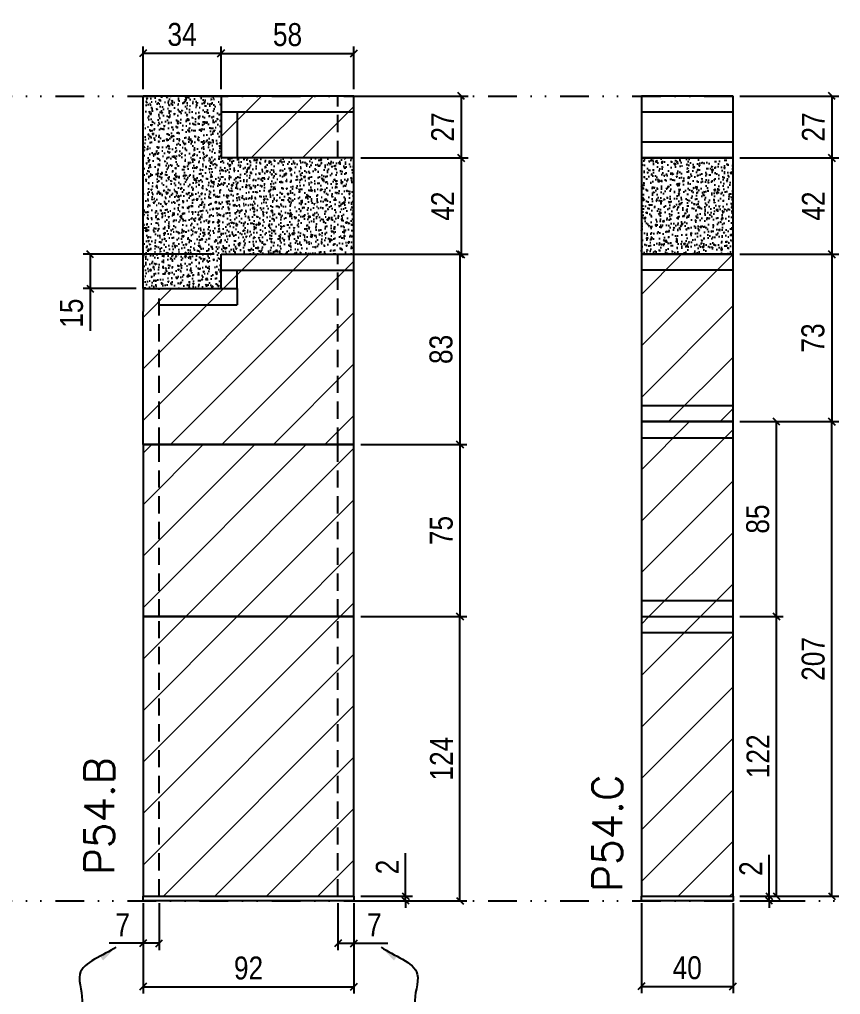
# Model space of a CAD drawing. Extents: x 28748 to 35002, y 14885 to 43501.
# Drawn here: x 34339.2 to 34697.4, y 33612.6 to 34037.8 of the extents above; entities that cross this region are included whole.
import ezdxf

# ---------------------------------------------------------------- set-up
doc = ezdxf.new("R2010")
doc.units = 0
doc.linetypes.add('DIVIDE2', pattern=[0.625, 0.25, -0.125, 0, -0.125, 0, -0.125])
doc.linetypes.add('HIDDEN', pattern=[0.375, 0.25, -0.125])
for name, color, linetype in [('COTA', 241, 'Continuous'), ('Nível', 160, 'Continuous'), ('Painéis', 200, 'Continuous'), ('SARR_2.2x7', 40, 'Continuous'), ('Sarrafo de Pressão', 42, 'HIDDEN')]:
    doc.layers.add(name, color=color, linetype=linetype)
doc.layers.add('Hachura', color=251, linetype='Continuous', lineweight=9)
doc.layers.add('Texto Seção', color=7, linetype='Continuous', lineweight=15)
doc.styles.add('COTA TECNICA', font='techl___.ttf', dxfattribs={"height": 10})
doc.styles.add('COTA TECNICA-50', font='techl___.ttf', dxfattribs={"height": 10})
doc.styles.add('REGUA-120', font='ROMANS.shx', dxfattribs={"height": 15})
doc.styles.get("Standard").update_dxf_attribs({"font": 'arial.ttf'})
doc.dimstyles.new('COTA PAINEL-50', dxfattribs={"dimtxt": 10, "dimasz": 3, "dimexe": 3, "dimexo": 3, "dimgap": 3, "dimtad": 1, "dimdec": 1, "dimzin": 12, "dimdsep": 46, "dimtxsty": 'COTA TECNICA-50', "dimblk1": 'OBLIQUE', "dimblk2": 'OBLIQUE', "dimsah": 1, "dimcen": 0.9, "dimclrd": 4, "dimclre": 4, "dimclrt": 240, "dimadec": 1, "dimazin": 3, "dimtfac": 1, "dimtdec": 1, "dimtmove": 0, "dimatfit": 3, "dimfxl": 1, "dimtolj": 1, "dimtzin": 12, "dimarcsym": 0})
doc.dimstyles.new('PAINEL', dxfattribs={"dimtxt": 10, "dimasz": 3, "dimexe": 3, "dimexo": 3, "dimgap": 3, "dimtad": 1, "dimdec": 1, "dimzin": 12, "dimdsep": 46, "dimtxsty": 'COTA TECNICA', "dimblk1": 'OBLIQUE', "dimblk2": 'OBLIQUE', "dimsah": 1, "dimcen": 0.9, "dimclrd": 4, "dimclre": 4, "dimclrt": 240, "dimadec": 1, "dimazin": 3, "dimtfac": 1, "dimtdec": 1, "dimtmove": 0, "dimatfit": 3, "dimfxl": 1, "dimtolj": 1, "dimtzin": 12, "dimarcsym": 0})
doc.dimstyles.get("Standard").update_dxf_attribs({"dimtxt": 0.18, "dimasz": 0.18, "dimexe": 0.18, "dimexo": 0.0625, "dimgap": 0.09, "dimtad": 0, "dimtih": 1, "dimtoh": 1, "dimdec": 4, "dimzin": 0, "dimdsep": 46, "dimtxsty": 'Standard', "dimcen": 0.09, "dimadec": 0, "dimazin": 0, "dimtfac": 1, "dimtdec": 4, "dimtofl": 0, "dimtmove": 0, "dimatfit": 3, "dimfxl": 1, "dimtolj": 1, "dimtzin": 0, "dimarcsym": 0})
pattern_1 = [(45, (-97094.607, 8260.539), (-11.2253202, 11.2253202), [])]
pattern_2 = [(45, (283.23, 0), (-11.22532, 11.22532), [])]

# ---------------------------------------------------------------- blocks, each defined once
blk = doc.blocks.new('_Oblique')
at = {"color": 0, "linetype": 'ByBlock', "lineweight": -2}
blk.add_line((-0.5, -0.5), (0.5, 0.5), dxfattribs=at)
blk = doc.blocks.new('*D1370')
at = {"layer": 'COTA', "color": 4, "lineweight": -2, "transparency": 16777216}
for p, q in [((34393.13, 33652.43), (34393.13, 33612.97)), ((34485.13, 33652.43), (34485.13, 33612.97)), ((34393.13, 33615.97), (34485.13, 33615.97))]:
    blk.add_line(p, q, dxfattribs=at)
at = {"layer": 'Defpoints', "color": 0, "transparency": 16777216}
for p in [(34393.13, 33655.43), (34485.13, 33655.43), (34485.13, 33615.97)]:
    blk.add_point(p, dxfattribs=at)
at = {"layer": 'COTA', "color": 4, "lineweight": -2, "transparency": 16777216, "xscale": 3, "yscale": 3, "zscale": 3, "rotation": 180}
blk.add_blockref('_Oblique', (34393.13, 33615.97), dxfattribs=at)
at = {"layer": 'COTA', "color": 4, "lineweight": -2, "transparency": 16777216, "xscale": 3, "yscale": 3, "zscale": 3}
blk.add_blockref('_Oblique', (34485.13, 33615.97), dxfattribs=at)
at = {"layer": 'COTA', "color": 240, "transparency": 16777216, "insert": (34439.13, 33624.06), "char_height": 10, "attachment_point": 5, "style": 'COTA TECNICA'}
blk.add_mtext('\\A1;92', dxfattribs=at)
blk = doc.blocks.new('*D1371')
at = {"layer": 'COTA', "color": 4, "lineweight": -2, "transparency": 16777216}
for p, q in [((34400.13, 33652.43), (34400.13, 33631.92)), ((34393.13, 33650.43), (34393.13, 33631.92)), ((34393.13, 33634.92), (34378.4, 33634.92)), ((34400.13, 33634.92), (34393.13, 33634.92))]:
    blk.add_line(p, q, dxfattribs=at)
at = {"layer": 'Defpoints', "color": 0, "transparency": 16777216}
for p in [(34393.13, 33653.43), (34400.13, 33655.43), (34393.13, 33634.92)]:
    blk.add_point(p, dxfattribs=at)
at = {"layer": 'COTA', "color": 4, "lineweight": -2, "transparency": 16777216, "xscale": 3, "yscale": 3, "zscale": 3, "rotation": 180}
blk.add_blockref('_Oblique', (34393.13, 33634.92), dxfattribs=at)
at = {"layer": 'COTA', "color": 4, "lineweight": -2, "transparency": 16777216, "xscale": 3, "yscale": 3, "zscale": 3}
blk.add_blockref('_Oblique', (34400.13, 33634.92), dxfattribs=at)
at = {"layer": 'COTA', "color": 240, "transparency": 16777216, "insert": (34384.27, 33642.99), "char_height": 10, "attachment_point": 5, "style": 'COTA TECNICA-50'}
blk.add_mtext('\\A1;7', dxfattribs=at)
blk = doc.blocks.new('*D1372')
at = {"layer": 'COTA', "color": 4, "lineweight": -2, "transparency": 16777216}
for p, q in [((34478.13, 33652.43), (34478.13, 33631.92)), ((34485.13, 33650.43), (34485.13, 33631.92)), ((34478.13, 33634.92), (34485.13, 33634.92)), ((34485.13, 33634.92), (34499.86, 33634.92))]:
    blk.add_line(p, q, dxfattribs=at)
at = {"layer": 'Defpoints', "color": 0, "transparency": 16777216}
for p in [(34478.13, 33655.43), (34485.13, 33653.43), (34485.13, 33634.92)]:
    blk.add_point(p, dxfattribs=at)
at = {"layer": 'COTA', "color": 4, "lineweight": -2, "transparency": 16777216, "xscale": 3, "yscale": 3, "zscale": 3, "rotation": 180}
blk.add_blockref('_Oblique', (34478.13, 33634.92), dxfattribs=at)
at = {"layer": 'COTA', "color": 4, "lineweight": -2, "transparency": 16777216, "xscale": 3, "yscale": 3, "zscale": 3}
blk.add_blockref('_Oblique', (34485.13, 33634.92), dxfattribs=at)
at = {"layer": 'COTA', "color": 240, "transparency": 16777216, "insert": (34494, 33642.99), "char_height": 10, "attachment_point": 5, "style": 'COTA TECNICA-50'}
blk.add_mtext('\\A1;7', dxfattribs=at)
blk = doc.blocks.new('*D1373')
at = {"layer": 'COTA', "color": 4, "lineweight": -2, "transparency": 16777216}
for p, q in [((34488.13, 33777.43), (34534.37, 33777.43)), ((34531.37, 33653.43), (34531.37, 33777.43)), ((34488.13, 33653.43), (34534.37, 33653.43))]:
    blk.add_line(p, q, dxfattribs=at)
at = {"layer": 'Defpoints', "color": 0, "transparency": 16777216}
for p in [(34485.13, 33777.43), (34531.37, 33777.43), (34485.13, 33653.43)]:
    blk.add_point(p, dxfattribs=at)
at = {"layer": 'COTA', "color": 4, "lineweight": -2, "transparency": 16777216, "xscale": 3, "yscale": 3, "zscale": 3}
for p, rotation in [((34531.37, 33777.43), 90), ((34531.37, 33653.43), 270)]:
    blk.add_blockref('_Oblique', p, dxfattribs=dict(at, rotation=rotation))
at = {"layer": 'COTA', "color": 240, "transparency": 16777216, "insert": (34523.3, 33715.43), "char_height": 10, "attachment_point": 5, "rotation": 90, "style": 'COTA TECNICA-50'}
blk.add_mtext('\\A1;124', dxfattribs=at)
blk = doc.blocks.new('*D1374')
at = {"layer": 'COTA', "color": 4, "lineweight": -2, "transparency": 16777216}
for p, q in [((34507.66, 33655.43), (34507.66, 33674.23)), ((34488.13, 33655.43), (34510.66, 33655.43)), ((34488.13, 33653.43), (34510.66, 33653.43)), ((34507.66, 33653.43), (34507.66, 33655.43)), ((34507.66, 33653.43), (34507.66, 33650.43))]:
    blk.add_line(p, q, dxfattribs=at)
at = {"layer": 'Defpoints', "color": 0, "transparency": 16777216}
for p in [(34485.13, 33655.43), (34485.13, 33653.43), (34507.66, 33653.43)]:
    blk.add_point(p, dxfattribs=at)
at = {"layer": 'COTA', "color": 4, "lineweight": -2, "transparency": 16777216, "xscale": 3, "yscale": 3, "zscale": 3}
for p, rotation in [((34507.66, 33655.43), 270), ((34507.66, 33653.43), 90)]:
    blk.add_blockref('_Oblique', p, dxfattribs=dict(at, rotation=rotation))
at = {"layer": 'COTA', "color": 240, "transparency": 16777216, "insert": (34499.66, 33668.17), "char_height": 10, "attachment_point": 5, "rotation": 90, "style": 'COTA TECNICA-50'}
blk.add_mtext('\\A1;2', dxfattribs=at)
blk = doc.blocks.new('*D1375')
at = {"layer": 'COTA', "color": 4, "linetype": 'ByBlock', "lineweight": -2, "transparency": 16777216}
for p, q in [((34488.13, 33852.43), (34534.37, 33852.43)), ((34531.37, 33852.43), (34531.37, 33777.43)), ((34488.13, 33777.43), (34534.37, 33777.43))]:
    blk.add_line(p, q, dxfattribs=at)
at = {"layer": 'Defpoints', "color": 0, "linetype": 'ByBlock', "transparency": 16777216}
for p in [(34485.13, 33852.43), (34485.13, 33777.43), (34531.37, 33777.43)]:
    blk.add_point(p, dxfattribs=at)
at = {"layer": 'COTA', "color": 4, "linetype": 'ByBlock', "lineweight": -2, "transparency": 16777216, "xscale": 3, "yscale": 3, "zscale": 3}
for p, rotation in [((34531.37, 33852.43), 90), ((34531.37, 33777.43), 270)]:
    blk.add_blockref('_Oblique', p, dxfattribs=dict(at, rotation=rotation))
at = {"layer": 'COTA', "color": 240, "linetype": 'ByBlock', "transparency": 16777216, "insert": (34523.26, 33814.93), "char_height": 10, "attachment_point": 5, "rotation": 90, "style": 'COTA TECNICA'}
blk.add_mtext('\\A1;75', dxfattribs=at)
blk = doc.blocks.new('*D1286')
at = {"layer": 'COTA', "color": 4, "lineweight": -2, "transparency": 16777216}
for p, q in [((34610.5, 33652.43), (34610.5, 33613.08)), ((34650.5, 33652.43), (34650.5, 33613.08)), ((34610.5, 33616.08), (34650.5, 33616.08))]:
    blk.add_line(p, q, dxfattribs=at)
at = {"layer": 'Defpoints', "color": 0, "transparency": 16777216}
for p in [(34610.5, 33655.43), (34650.5, 33655.43), (34650.5, 33616.08)]:
    blk.add_point(p, dxfattribs=at)
at = {"layer": 'COTA', "color": 4, "lineweight": -2, "transparency": 16777216, "xscale": 3, "yscale": 3, "zscale": 3, "rotation": 180}
blk.add_blockref('_Oblique', (34610.5, 33616.08), dxfattribs=at)
at = {"layer": 'COTA', "color": 4, "lineweight": -2, "transparency": 16777216, "xscale": 3, "yscale": 3, "zscale": 3}
blk.add_blockref('_Oblique', (34650.5, 33616.08), dxfattribs=at)
at = {"layer": 'COTA', "color": 240, "transparency": 16777216, "insert": (34630.5, 33624.18), "char_height": 10, "attachment_point": 5, "style": 'COTA TECNICA'}
blk.add_mtext('\\A1;40', dxfattribs=at)
blk = doc.blocks.new('*D1287')
at = {"layer": 'COTA', "color": 4, "lineweight": -2, "transparency": 16777216}
for p, q in [((34666.24, 33655.43), (34666.24, 33673.54)), ((34653.5, 33655.43), (34669.24, 33655.43)), ((34653.5, 33653.43), (34669.24, 33653.43)), ((34666.24, 33653.43), (34666.24, 33655.43)), ((34666.24, 33653.43), (34666.24, 33650.43))]:
    blk.add_line(p, q, dxfattribs=at)
at = {"layer": 'Defpoints', "color": 0, "transparency": 16777216}
for p in [(34650.5, 33655.43), (34650.5, 33653.43), (34666.24, 33655.43)]:
    blk.add_point(p, dxfattribs=at)
at = {"layer": 'COTA', "color": 4, "lineweight": -2, "transparency": 16777216, "xscale": 3, "yscale": 3, "zscale": 3}
for p, rotation in [((34666.24, 33655.43), 270), ((34666.24, 33653.43), 90)]:
    blk.add_blockref('_Oblique', p, dxfattribs=dict(at, rotation=rotation))
at = {"layer": 'COTA', "color": 240, "transparency": 16777216, "insert": (34658.24, 33667.48), "char_height": 10, "attachment_point": 5, "rotation": 90, "style": 'COTA TECNICA-50'}
blk.add_mtext('\\A1;2', dxfattribs=at)
blk = doc.blocks.new('*D2085')
at = {"layer": 'COTA', "color": 4, "linetype": 'ByBlock', "lineweight": -2, "transparency": 16777216}
for p, q in [((34653.5, 33862.43), (34696.59, 33862.43)), ((34693.59, 33655.43), (34693.59, 33862.43)), ((34653.5, 33655.43), (34696.59, 33655.43))]:
    blk.add_line(p, q, dxfattribs=at)
at = {"layer": 'Defpoints', "color": 0, "linetype": 'ByBlock', "transparency": 16777216}
for p in [(34650.5, 33862.43), (34693.59, 33862.43), (34650.5, 33655.43)]:
    blk.add_point(p, dxfattribs=at)
at = {"layer": 'COTA', "color": 4, "linetype": 'ByBlock', "lineweight": -2, "transparency": 16777216, "xscale": 3, "yscale": 3, "zscale": 3}
for p, rotation in [((34693.59, 33862.43), 90), ((34693.59, 33655.43), 270)]:
    blk.add_blockref('_Oblique', p, dxfattribs=dict(at, rotation=rotation))
at = {"layer": 'COTA', "color": 240, "linetype": 'ByBlock', "transparency": 16777216, "insert": (34685.48, 33758.93), "char_height": 10, "attachment_point": 5, "rotation": 90, "style": 'COTA TECNICA'}
blk.add_mtext('\\A1;207', dxfattribs=at)
blk = doc.blocks.new('*D2086')
at = {"layer": 'COTA', "color": 4, "linetype": 'ByBlock', "lineweight": -2, "transparency": 16777216}
for p, q in [((34653.5, 33777.43), (34672.41, 33777.43)), ((34669.41, 33655.43), (34669.41, 33777.43)), ((34653.5, 33655.43), (34672.41, 33655.43))]:
    blk.add_line(p, q, dxfattribs=at)
at = {"layer": 'Defpoints', "color": 0, "linetype": 'ByBlock', "transparency": 16777216}
for p in [(34650.5, 33777.43), (34669.41, 33777.43), (34650.5, 33655.43)]:
    blk.add_point(p, dxfattribs=at)
at = {"layer": 'COTA', "color": 4, "linetype": 'ByBlock', "lineweight": -2, "transparency": 16777216, "xscale": 3, "yscale": 3, "zscale": 3}
for p, rotation in [((34669.41, 33777.43), 90), ((34669.41, 33655.43), 270)]:
    blk.add_blockref('_Oblique', p, dxfattribs=dict(at, rotation=rotation))
at = {"layer": 'COTA', "color": 240, "linetype": 'ByBlock', "transparency": 16777216, "insert": (34661.35, 33716.43), "char_height": 10, "attachment_point": 5, "rotation": 90, "style": 'COTA TECNICA'}
blk.add_mtext('\\A1;122', dxfattribs=at)
blk = doc.blocks.new('*D2087')
at = {"layer": 'COTA', "color": 4, "linetype": 'ByBlock', "lineweight": -2, "transparency": 16777216}
for p, q in [((34653.5, 33862.43), (34672.41, 33862.43)), ((34669.41, 33777.43), (34669.41, 33862.43)), ((34653.5, 33777.43), (34672.41, 33777.43))]:
    blk.add_line(p, q, dxfattribs=at)
at = {"layer": 'Defpoints', "color": 0, "linetype": 'ByBlock', "transparency": 16777216}
for p in [(34650.5, 33862.43), (34669.41, 33862.43), (34650.5, 33777.43)]:
    blk.add_point(p, dxfattribs=at)
at = {"layer": 'COTA', "color": 4, "linetype": 'ByBlock', "lineweight": -2, "transparency": 16777216, "xscale": 3, "yscale": 3, "zscale": 3}
for p, rotation in [((34669.41, 33862.43), 90), ((34669.41, 33777.43), 270)]:
    blk.add_blockref('_Oblique', p, dxfattribs=dict(at, rotation=rotation))
at = {"layer": 'COTA', "color": 240, "linetype": 'ByBlock', "transparency": 16777216, "insert": (34661.28, 33819.93), "char_height": 10, "attachment_point": 5, "rotation": 90, "style": 'COTA TECNICA'}
blk.add_mtext('\\A1;85', dxfattribs=at)
blk = doc.blocks.new('*D1290')
at = {"layer": 'COTA', "color": 4, "linetype": 'ByBlock', "lineweight": -2, "transparency": 16777216}
for p, q in [((34653.5, 33935.43), (34696.59, 33935.43)), ((34693.59, 33935.43), (34693.59, 33862.43)), ((34653.5, 33862.43), (34696.59, 33862.43))]:
    blk.add_line(p, q, dxfattribs=at)
at = {"layer": 'Defpoints', "color": 0, "linetype": 'ByBlock', "transparency": 16777216}
for p in [(34650.5, 33935.43), (34650.5, 33862.43), (34693.59, 33862.43)]:
    blk.add_point(p, dxfattribs=at)
at = {"layer": 'COTA', "color": 4, "linetype": 'ByBlock', "lineweight": -2, "transparency": 16777216, "xscale": 3, "yscale": 3, "zscale": 3}
for p, rotation in [((34693.59, 33935.43), 90), ((34693.59, 33862.43), 270)]:
    blk.add_blockref('_Oblique', p, dxfattribs=dict(at, rotation=rotation))
at = {"layer": 'COTA', "color": 240, "linetype": 'ByBlock', "transparency": 16777216, "insert": (34685.37, 33898.93), "char_height": 10, "attachment_point": 5, "rotation": 90, "style": 'COTA TECNICA'}
blk.add_mtext('\\A1;73', dxfattribs=at)
blk = doc.blocks.new('*D2118')
at = {"layer": 'COTA', "color": 4, "lineweight": -2, "transparency": 16777216}
for p, q in [((34653.5, 33977.43), (34696.59, 33977.43)), ((34693.59, 33977.43), (34693.59, 33935.43)), ((34653.5, 33935.43), (34696.59, 33935.43))]:
    blk.add_line(p, q, dxfattribs=at)
at = {"layer": 'Defpoints', "color": 0, "transparency": 16777216}
for p in [(34650.5, 33977.43), (34650.5, 33935.43), (34693.59, 33935.43)]:
    blk.add_point(p, dxfattribs=at)
at = {"layer": 'COTA', "color": 4, "lineweight": -2, "transparency": 16777216, "xscale": 3, "yscale": 3, "zscale": 3}
for p, rotation in [((34693.59, 33977.43), 90), ((34693.59, 33935.43), 270)]:
    blk.add_blockref('_Oblique', p, dxfattribs=dict(at, rotation=rotation))
at = {"layer": 'COTA', "color": 240, "transparency": 16777216, "insert": (34685.51, 33956.43), "char_height": 10, "attachment_point": 5, "rotation": 90, "style": 'COTA TECNICA-50'}
blk.add_mtext('\\A1;42', dxfattribs=at)
blk = doc.blocks.new('*D2280')
at = {"layer": 'COTA', "color": 4, "lineweight": -2, "transparency": 16777216}
for p, q in [((34653.5, 34004.43), (34696.59, 34004.43)), ((34693.59, 34004.43), (34693.59, 33977.43)), ((34653.5, 33977.43), (34696.59, 33977.43))]:
    blk.add_line(p, q, dxfattribs=at)
at = {"layer": 'Defpoints', "color": 0, "transparency": 16777216}
for p in [(34650.5, 34004.43), (34650.5, 33977.43), (34693.59, 33977.43)]:
    blk.add_point(p, dxfattribs=at)
at = {"layer": 'COTA', "color": 4, "lineweight": -2, "transparency": 16777216, "xscale": 3, "yscale": 3, "zscale": 3}
for p, rotation in [((34693.59, 34004.43), 90), ((34693.59, 33977.43), 270)]:
    blk.add_blockref('_Oblique', p, dxfattribs=dict(at, rotation=rotation))
at = {"layer": 'COTA', "color": 240, "transparency": 16777216, "insert": (34685.51, 33990.93), "char_height": 10, "attachment_point": 5, "rotation": 90, "style": 'COTA TECNICA'}
blk.add_mtext('\\A1;27', dxfattribs=at)
blk = doc.blocks.new('*D2283')
at = {"layer": 'COTA', "color": 4, "lineweight": -2, "transparency": 16777216}
for p, q in [((34454.13, 33935.43), (34534.37, 33935.43)), ((34531.37, 33935.43), (34531.37, 33852.43)), ((34488.13, 33852.43), (34534.37, 33852.43))]:
    blk.add_line(p, q, dxfattribs=at)
at = {"layer": 'Defpoints', "color": 0, "transparency": 16777216}
for p in [(34451.13, 33935.43), (34485.13, 33852.43), (34531.37, 33852.43)]:
    blk.add_point(p, dxfattribs=at)
at = {"layer": 'COTA', "color": 4, "lineweight": -2, "transparency": 16777216, "xscale": 3, "yscale": 3, "zscale": 3}
for p, rotation in [((34531.37, 33935.43), 90), ((34531.37, 33852.43), 270)]:
    blk.add_blockref('_Oblique', p, dxfattribs=dict(at, rotation=rotation))
at = {"layer": 'COTA', "color": 240, "transparency": 16777216, "insert": (34523.13, 33893.93), "char_height": 10, "attachment_point": 5, "rotation": 90, "style": 'COTA TECNICA-50'}
blk.add_mtext('\\A1;83', dxfattribs=at)
blk = doc.blocks.new('*D2285')
at = {"layer": 'COTA', "color": 4, "lineweight": -2, "transparency": 16777216}
for p, q in [((34488.13, 33977.43), (34534.87, 33977.43)), ((34531.87, 33977.43), (34531.87, 33935.43)), ((34430.13, 33935.43), (34534.87, 33935.43))]:
    blk.add_line(p, q, dxfattribs=at)
at = {"layer": 'Defpoints', "color": 0, "transparency": 16777216}
for p in [(34485.13, 33977.43), (34427.13, 33935.43), (34531.87, 33935.43)]:
    blk.add_point(p, dxfattribs=at)
at = {"layer": 'COTA', "color": 4, "lineweight": -2, "transparency": 16777216, "xscale": 3, "yscale": 3, "zscale": 3}
for p, rotation in [((34531.87, 33977.43), 90), ((34531.87, 33935.43), 270)]:
    blk.add_blockref('_Oblique', p, dxfattribs=dict(at, rotation=rotation))
at = {"layer": 'COTA', "color": 240, "transparency": 16777216, "insert": (34523.8, 33956.43), "char_height": 10, "attachment_point": 5, "rotation": 90, "style": 'COTA TECNICA-50'}
blk.add_mtext('\\A1;42', dxfattribs=at)
blk = doc.blocks.new('*D2286')
at = {"layer": 'COTA', "color": 4, "lineweight": -2, "transparency": 16777216}
for p, q in [((34424.13, 33935.43), (34367.06, 33935.43)), ((34370.06, 33935.43), (34370.06, 33920.43)), ((34390.13, 33920.43), (34367.06, 33920.43)), ((34370.06, 33920.43), (34370.06, 33902.06))]:
    blk.add_line(p, q, dxfattribs=at)
at = {"layer": 'Defpoints', "color": 0, "transparency": 16777216}
for p in [(34427.13, 33935.43), (34370.06, 33920.43), (34393.13, 33920.43)]:
    blk.add_point(p, dxfattribs=at)
at = {"layer": 'COTA', "color": 4, "lineweight": -2, "transparency": 16777216, "xscale": 3, "yscale": 3, "zscale": 3}
for p, rotation in [((34370.06, 33935.43), 90), ((34370.06, 33920.43), 270)]:
    blk.add_blockref('_Oblique', p, dxfattribs=dict(at, rotation=rotation))
at = {"layer": 'COTA', "color": 240, "transparency": 16777216, "insert": (34361.96, 33909.74), "char_height": 10, "attachment_point": 5, "rotation": 90, "style": 'COTA TECNICA-50'}
blk.add_mtext('\\A1;15', dxfattribs=at)
blk = doc.blocks.new('*D2284')
at = {"layer": 'COTA', "color": 4, "lineweight": -2, "transparency": 16777216}
for p, q in [((34393.13, 34007.43), (34393.13, 34026.05)), ((34427.13, 34007.43), (34427.13, 34026.05)), ((34427.13, 34023.05), (34393.13, 34023.05))]:
    blk.add_line(p, q, dxfattribs=at)
at = {"layer": 'Defpoints', "color": 0, "transparency": 16777216}
for p in [(34393.13, 34023.05), (34393.13, 34004.43), (34427.13, 34004.43)]:
    blk.add_point(p, dxfattribs=at)
at = {"layer": 'COTA', "color": 4, "lineweight": -2, "transparency": 16777216, "xscale": 3, "yscale": 3, "zscale": 3, "rotation": 180}
blk.add_blockref('_Oblique', (34393.13, 34023.05), dxfattribs=at)
at = {"layer": 'COTA', "color": 4, "lineweight": -2, "transparency": 16777216, "xscale": 3, "yscale": 3, "zscale": 3}
blk.add_blockref('_Oblique', (34427.13, 34023.05), dxfattribs=at)
at = {"layer": 'COTA', "color": 240, "transparency": 16777216, "insert": (34410.13, 34031.27), "char_height": 10, "attachment_point": 5, "style": 'COTA TECNICA-50'}
blk.add_mtext('\\A1;34', dxfattribs=at)
blk = doc.blocks.new('*D2287')
at = {"layer": 'COTA', "color": 4, "lineweight": -2, "transparency": 16777216}
for p, q in [((34488.13, 34004.43), (34534.87, 34004.43)), ((34531.87, 34004.43), (34531.87, 33977.43)), ((34488.13, 33977.43), (34534.87, 33977.43))]:
    blk.add_line(p, q, dxfattribs=at)
at = {"layer": 'Defpoints', "color": 0, "transparency": 16777216}
for p in [(34485.13, 34004.43), (34485.13, 33977.43), (34531.87, 33977.43)]:
    blk.add_point(p, dxfattribs=at)
at = {"layer": 'COTA', "color": 4, "lineweight": -2, "transparency": 16777216, "xscale": 3, "yscale": 3, "zscale": 3}
for p, rotation in [((34531.87, 34004.43), 90), ((34531.87, 33977.43), 270)]:
    blk.add_blockref('_Oblique', p, dxfattribs=dict(at, rotation=rotation))
at = {"layer": 'COTA', "color": 240, "transparency": 16777216, "insert": (34523.8, 33990.93), "char_height": 10, "attachment_point": 5, "rotation": 90, "style": 'COTA TECNICA'}
blk.add_mtext('\\A1;27', dxfattribs=at)
blk = doc.blocks.new('*D2288')
at = {"layer": 'COTA', "color": 4, "lineweight": -2, "transparency": 16777216}
for p, q in [((34427.13, 34007.43), (34427.13, 34026.05)), ((34485.13, 34007.43), (34485.13, 34026.05)), ((34427.13, 34023.05), (34485.13, 34023.05))]:
    blk.add_line(p, q, dxfattribs=at)
at = {"layer": 'Defpoints', "color": 0, "transparency": 16777216}
for p in [(34485.13, 34023.05), (34427.13, 34004.43), (34485.13, 34004.43)]:
    blk.add_point(p, dxfattribs=at)
at = {"layer": 'COTA', "color": 4, "lineweight": -2, "transparency": 16777216, "xscale": 3, "yscale": 3, "zscale": 3, "rotation": 180}
blk.add_blockref('_Oblique', (34427.13, 34023.05), dxfattribs=at)
at = {"layer": 'COTA', "color": 4, "lineweight": -2, "transparency": 16777216, "xscale": 3, "yscale": 3, "zscale": 3}
blk.add_blockref('_Oblique', (34485.13, 34023.05), dxfattribs=at)
at = {"layer": 'COTA', "color": 240, "transparency": 16777216, "insert": (34456.13, 34031.18), "char_height": 10, "attachment_point": 5, "style": 'COTA TECNICA'}
blk.add_mtext('\\A1;58', dxfattribs=at)

msp = doc.modelspace()

# ---------------------------------------------------------------- hatches: boundary and pattern name
at = {"layer": 'COTA', "linetype": 'ByBlock'}
h = msp.add_hatch(dxfattribs=at)
h.set_pattern_fill('AR-CONC', color=256, scale=0.03)
h.set_pattern_definition([(50, (283.2303, 0), (5.46554007, -0.47817257), [0.5715, -6.2865]), (355, (283.23, 0), (-1.05730264, 5.73170536), [0.4572, -5.0292175]), (100.451445, (283.6857, -0.04), (4.4082374, 5.25353256), [0.48570026, -5.34270734]), (46.1842, (283.23, 1.524), (8.1323712, -1.2612698), [0.85725, -9.42975]), (96.635558, (283.908, 1.419), (7.122124, 7.4227837), [0.7285507, -8.0140682]), (351.184151, (283.23, 1.524), (7.122124, 7.4227837), [0.685799, -7.543792]), (21, (283.9923, 1.143), (4.54843174, -3.06795595), [0.5715, -6.2865]), (326, (283.992, 1.143), (1.85406085, 5.525639), [0.4572, -5.0292]), (71.451445, (284.3713, 0.8873), (6.4024926, 2.45768307), [0.48570026, -5.3426981]), (37.5, (283.2303, 0), (0.0926581, 2.53665117), [0, -4.96824, 0, -5.1054, 0, -5.04825]), (7.5, (283.2303, 0), (2.00458988, 3.00541724), [0, -2.91084, 0, -4.85394, 0, -1.92405]), (327.5, (281.531, 0), (4.067717855, -0.17186232), [0, -1.905, 0, -5.9436, 0, -7.8867]), (317.5, (280.769, 0), (4.44387544, 0.76279473), [0, -2.4765, 0, -3.94716, 0, -5.6007])])
h.paths.add_polyline_path([(34427.13, 33977.43), (34427.13, 34004.43), (34393.13, 34004.43), (34393.13, 33920.43), (34427.13, 33920.43), (34427.13, 33935.43), (34485.13, 33935.43), (34485.13, 33977.43)])
h = msp.add_hatch(dxfattribs=at)
h.set_pattern_fill('AR-CONC', color=256, scale=0.03)
h.set_pattern_definition([(50, (30567.8086, 47018.0612), (5.46554, -0.4781726), [0.5715, -6.2865]), (355, (30567.8086, 47018.061), (-1.0573026, 5.7317054), [0.4572, -5.0292175]), (100.451445, (30568.264, 47018.0214), (4.4082374, 5.2535326), [0.4857003, -5.3427073]), (46.1842, (30567.8086, 47019.585), (8.1323712, -1.26127), [0.85725, -9.42975]), (96.63556, (30568.486, 47019.48), (7.122124, 7.4227837), [0.7285507, -8.014068]), (351.18415, (30567.809, 47019.585), (7.122124, 7.4227837), [0.685799, -7.543792]), (21, (30568.5706, 47019.2042), (4.5484317, -3.067956), [0.5715, -6.2865]), (326, (30568.5706, 47019.204), (1.8540609, 5.525639), [0.4572, -5.0292]), (71.451445, (30568.9496, 47018.9486), (6.4024926, 2.457683), [0.4857003, -5.3426981]), (37.5, (30567.8086, 47018.0612), (0.0926581, 2.53665117), [0, -4.96824, 0, -5.1054, 0, -5.04825]), (7.5, (30567.8086, 47018.0612), (2.0045899, 3.00541724), [0, -2.91084, 0, -4.85394, 0, -1.92405]), (327.5, (30566.1093, 47018.0612), (4.06771786, -0.17186232), [0, -1.905, 0, -5.9436, 0, -7.8867]), (317.5, (30565.3473, 47018.0612), (4.4438754, 0.7627947), [0, -2.4765, 0, -3.94716, 0, -5.6007])])
h.paths.add_polyline_path([(34650.5, 33977.43), (34610.5, 33977.43), (34610.5, 33935.43), (34650.5, 33935.43)])
at = {"layer": 'Hachura'}
h = msp.add_hatch(dxfattribs=at)
h.set_pattern_fill('ANSI31', color=256, scale=5)
h.set_pattern_definition(pattern_2)
h.paths.add_polyline_path([(34427.13, 33977.43), (34485.13, 33977.43), (34485.13, 34004.43), (34427.13, 34004.43)], flags=17)
h = msp.add_hatch(dxfattribs=at)
h.set_pattern_fill('ANSI31', color=256, scale=5)
h.set_pattern_definition(pattern_2)
h.paths.add_polyline_path([(34393.13, 33852.43), (34485.13, 33852.43), (34485.13, 33927.43), (34485.13, 33935.43), (34427.13, 33935.43), (34427.13, 33920.43), (34393.13, 33920.43), (34393.13, 33910.43)])
h = msp.add_hatch(dxfattribs=at)
h.set_pattern_fill('ANSI31', color=256, scale=5)
h.set_pattern_definition([(45, (30567.809, 47005.061), (-11.22532, 11.22532), [])])
h.paths.add_polyline_path([(34610.5, 33935.43), (34610.5, 33862.43), (34650.5, 33862.43), (34650.5, 33935.43)])
at = {"layer": 'Hachura', "linetype": 'ByBlock'}
h = msp.add_hatch(dxfattribs=at)
h.set_pattern_fill('ANSI31', color=256, scale=5)
h.set_pattern_definition(pattern_1)
h.paths.add_polyline_path([(34650.5, 33862.43), (34610.5, 33862.43), (34610.5, 33777.43), (34650.5, 33777.43)])
h = msp.add_hatch(dxfattribs=at)
h.set_pattern_fill('ANSI31', color=256, scale=5)
h.set_pattern_definition(pattern_1)
h.paths.add_polyline_path([(34393.13, 33852.43), (34393.13, 33777.43), (34485.13, 33777.43), (34485.13, 33852.43)])
h = msp.add_hatch(dxfattribs=at)
h.set_pattern_fill('ANSI31', color=256, scale=5)
h.set_pattern_definition(pattern_1)
h.paths.add_polyline_path([(34485.13, 33777.43), (34393.13, 33777.43), (34393.13, 33655.43), (34485.13, 33655.43)])
h = msp.add_hatch(dxfattribs=at)
h.set_pattern_fill('ANSI31', color=256, scale=5)
h.set_pattern_definition(pattern_1)
h.paths.add_polyline_path([(34650.5, 33777.43), (34610.5, 33777.43), (34610.5, 33655.43), (34650.5, 33655.43)])

# ---------------------------------------------------------------- linework, layer by layer
at = {"layer": 'COTA', "linetype": 'ByBlock'}
for p, q in [((34393.13, 33920.43), (34393.13, 34004.43)), ((34427.13, 34004.43), (34393.13, 34004.43)), ((34485.13, 33935.43), (34485.13, 33977.43))]:
    msp.add_line(p, q, dxfattribs=at)
msp.add_lwpolyline([(34610.5, 33935.43), (34650.5, 33935.43), (34650.5, 33977.43), (34610.5, 33977.43)], close=True, dxfattribs=at)
at = {"layer": 'Nível', "color": 4, "linetype": 'DIVIDE2', "ltscale": 50}
for p, q in [((33946.05, 34004.43), (34956.39, 34004.43)), ((33946.05, 33653.43), (34956.39, 33653.43))]:
    msp.add_line(p, q, dxfattribs=at)
at = {"layer": 'Painéis'}
for p, q in [((34485.13, 34004.43), (34427.13, 34004.43)), ((34427.13, 34004.43), (34427.13, 33977.43)), ((34485.13, 33977.43), (34485.13, 34004.43)), ((34650.5, 34004.43), (34610.5, 34004.43)), ((34610.5, 34004.43), (34610.5, 33977.43)), ((34650.5, 33977.43), (34650.5, 34004.43)), ((34485.13, 33977.43), (34427.13, 33977.43)), ((34610.5, 33977.43), (34650.5, 33977.43)), ((34427.13, 33920.43), (34427.13, 33935.43)), ((34427.13, 33935.43), (34485.13, 33935.43)), ((34485.13, 33927.43), (34485.13, 33935.43)), ((34485.13, 33852.43), (34485.13, 33927.43)), ((34393.13, 33920.43), (34427.13, 33920.43)), ((34393.13, 33920.43), (34393.13, 33910.43)), ((34393.13, 33852.43), (34393.13, 33910.43)), ((34610.5, 33862.43), (34650.5, 33862.43)), ((34650.5, 33862.43), (34610.5, 33862.43)), ((34610.5, 33862.43), (34610.5, 33862.43)), ((34650.5, 33862.43), (34650.5, 33862.43)), ((34393.13, 33852.43), (34485.13, 33852.43)), ((34393.13, 33852.43), (34485.13, 33852.43)), ((34485.13, 33777.43), (34393.13, 33777.43)), ((34610.5, 33777.43), (34650.5, 33777.43))]:
    msp.add_line(p, q, dxfattribs=at)
at = {"layer": 'Painéis', "linetype": 'ByBlock'}
for p, q in [((34650.5, 33935.43), (34610.5, 33935.43)), ((34610.5, 33935.43), (34610.5, 33922.43)), ((34650.5, 33922.43), (34650.5, 33935.43)), ((34610.5, 33922.43), (34610.5, 33862.43)), ((34650.5, 33862.43), (34650.5, 33922.43)), ((34610.5, 33862.43), (34650.5, 33862.43)), ((34485.13, 33852.43), (34393.13, 33852.43))]:
    msp.add_line(p, q, dxfattribs=at)
at = {"layer": 'Painéis'}
for points in [[(34610.5, 33655.43), (34650.5, 33655.43), (34650.5, 33862.43), (34610.5, 33862.43)], [(34393.13, 33777.43), (34485.13, 33777.43), (34485.13, 33852.43), (34393.13, 33852.43)], [(34393.13, 33655.43), (34485.13, 33655.43), (34485.13, 33777.43), (34393.13, 33777.43)], [(34393.13, 33655.43), (34485.13, 33655.43), (34485.13, 33653.43), (34393.13, 33653.43)], [(34610.5, 33655.43), (34650.5, 33655.43), (34650.5, 33653.43), (34610.5, 33653.43)]]:
    msp.add_lwpolyline(points, close=True, dxfattribs=at)
at = {"layer": 'SARR_2.2x7'}
for p, q in [((34485.13, 33997.43), (34427.13, 33997.43)), ((34434.13, 33997.43), (34434.13, 33977.43)), ((34650.5, 33997.43), (34610.5, 33997.43)), ((34610.5, 33984.43), (34650.5, 33984.43)), ((34427.13, 33928.43), (34485.13, 33928.43)), ((34434.13, 33920.43), (34434.13, 33928.43)), ((34650.5, 33928.43), (34610.5, 33928.43)), ((34427.13, 33920.43), (34434.13, 33920.43)), ((34434.13, 33920.43), (34434.13, 33913.43)), ((34400.13, 33913.43), (34434.13, 33913.43)), ((34610.5, 33869.43), (34650.5, 33869.43)), ((34610.5, 33855.43), (34650.5, 33855.43)), ((34610.5, 33784.43), (34650.5, 33784.43)), ((34610.5, 33770.43), (34650.5, 33770.43))]:
    msp.add_line(p, q, dxfattribs=at)
at = {"layer": 'Sarrafo de Pressão', "ltscale": 30}
for p, q in [((34478.13, 33977.43), (34478.13, 34004.43)), ((34478.13, 33852.43), (34478.13, 33935.43)), ((34400.13, 33852.43), (34400.13, 33920.43)), ((34400.13, 33777.43), (34400.13, 33852.43)), ((34478.13, 33777.43), (34478.13, 33852.43)), ((34400.13, 33655.43), (34400.13, 33777.43)), ((34478.13, 33655.43), (34478.13, 33777.43))]:
    msp.add_line(p, q, dxfattribs=at)

# ---------------------------------------------------------------- texts
at = {"layer": 'Texto Seção', "char_height": 13, "width": 285.3299, "attachment_point": 7, "rotation": 90, "style": 'REGUA-120'}
for s, insert in [('P54.B', (34380.51, 33664.68)), ('P54.C', (34602.17, 33657.35))]:
    msp.add_mtext(s, dxfattribs=dict(at, insert=insert))

# ---------------------------------------------------------------- dimensions: what is measured, and where the dimension line sits
at = {"layer": 'COTA'}
for base, p1, p2, angle, dimstyle, picture, middle in [((34393.13, 34023.05), (34427.13, 34004.43), (34393.13, 34004.43), 180, 'COTA PAINEL-50', '*D2284', (34410.13, 34031.27)), ((34485.13, 34023.05), (34427.13, 34004.43), (34485.13, 34004.43), 180, 'PAINEL', '*D2288', (34456.13, 34031.18)), ((34531.87, 33977.43), (34485.13, 34004.43), (34485.13, 33977.43), 90, 'PAINEL', '*D2287', (34523.8, 33990.93)), ((34693.59, 33977.43), (34650.5, 34004.43), (34650.5, 33977.43), 90, 'PAINEL', '*D2280', (34685.51, 33990.93)), ((34531.87, 33935.43), (34485.13, 33977.43), (34427.13, 33935.43), 90, 'COTA PAINEL-50', '*D2285', (34523.8, 33956.43)), ((34693.59, 33935.43), (34650.5, 33977.43), (34650.5, 33935.43), 90, 'COTA PAINEL-50', '*D2118', (34685.51, 33956.43)), ((34370.06, 33920.43), (34427.13, 33935.43), (34393.13, 33920.43), 90, 'COTA PAINEL-50', '*D2286', (34361.96, 33909.74)), ((34531.37, 33852.43), (34451.13, 33935.43), (34485.13, 33852.43), 90, 'COTA PAINEL-50', '*D2283', (34523.13, 33893.93)), ((34531.37, 33777.43), (34485.13, 33653.43), (34485.13, 33777.43), 90, 'COTA PAINEL-50', '*D1373', (34523.3, 33715.43)), ((34393.13, 33634.92), (34400.13, 33655.43), (34393.13, 33653.43), 180, 'COTA PAINEL-50', '*D1371', (34384.27, 33642.99))]:
    dim = msp.add_linear_dim(base=base, p1=p1, p2=p2, angle=angle, dimstyle=dimstyle, dxfattribs=at)
    dim.commit()
    dim.dimension.update_dxf_attribs({"geometry": picture, "text_midpoint": middle})
at = {"layer": 'COTA', "linetype": 'ByBlock'}
for base, p1, p2, picture, middle in [((34693.59, 33862.43), (34650.5, 33935.43), (34650.5, 33862.43), '*D1290', (34685.37, 33898.93)), ((34693.59, 33862.43), (34650.5, 33655.43), (34650.5, 33862.43), '*D2085', (34685.48, 33758.93)), ((34531.37, 33777.43), (34485.13, 33852.43), (34485.13, 33777.43), '*D1375', (34523.26, 33814.93)), ((34669.41, 33777.43), (34650.5, 33655.43), (34650.5, 33777.43), '*D2086', (34661.35, 33716.43))]:
    dim = msp.add_linear_dim(base=base, p1=p1, p2=p2, angle=90, dimstyle='PAINEL', dxfattribs=at)
    dim.commit()
    dim.dimension.update_dxf_attribs({"geometry": picture, "text_midpoint": middle})
dim = msp.add_linear_dim(base=(34669.41, 33862.43), p1=(34650.5, 33777.43), p2=(34650.5, 33862.43), angle=90, dimstyle='PAINEL', override={"dimtmove": 1}, dxfattribs=at)
dim.commit()
dim.dimension.update_dxf_attribs({"geometry": '*D2087', "text_midpoint": (34669.41, 33819.93), "dimtype": 160})
at = {"layer": 'COTA'}
for base, p1, p2, picture, middle in [((34507.66, 33653.43), (34485.13, 33655.43), (34485.13, 33653.43), '*D1374', (34507.66, 33668.17)), ((34666.24, 33655.43), (34650.5, 33653.43), (34650.5, 33655.43), '*D1287', (34666.24, 33667.48))]:
    dim = msp.add_linear_dim(base=base, p1=p1, p2=p2, angle=90, dimstyle='COTA PAINEL-50', dxfattribs=at)
    dim.commit()
    dim.dimension.update_dxf_attribs({"geometry": picture, "text_midpoint": middle, "dimtype": 160})
for base, p1, p2, picture, middle in [((34485.13, 33615.97), (34393.13, 33655.43), (34485.13, 33655.43), '*D1370', (34439.13, 33624.06)), ((34650.5, 33616.08), (34610.5, 33655.43), (34650.5, 33655.43), '*D1286', (34630.5, 33624.18))]:
    dim = msp.add_linear_dim(base=base, p1=p1, p2=p2, dimstyle='PAINEL', override={"dimarcsym": 2}, dxfattribs=at)
    dim.commit()
    dim.dimension.update_dxf_attribs({"geometry": picture, "text_midpoint": middle})
dim = msp.add_linear_dim(base=(34485.13, 33634.92), p1=(34478.13, 33655.43), p2=(34485.13, 33653.43), dimstyle='COTA PAINEL-50', dxfattribs=at)
dim.commit()
dim.dimension.update_dxf_attribs({"geometry": '*D1372', "text_midpoint": (34494, 33642.99)})

# ---------------------------------------------------------------- leaders
at = {"layer": 'COTA', "path_type": 1}
for points in [[(34381.3, 33633.25), (34365.52, 33621.41), (34366.44, 33608.4), (34360.89, 33598.62)], [(34496.96, 33633.25), (34512.75, 33621.41), (34511.82, 33608.4), (34517.37, 33598.62)]]:
    msp.add_leader(points, dimstyle='Standard', override={"dimasz": 8}, dxfattribs=at)

doc.saveas('drawing.dxf')
